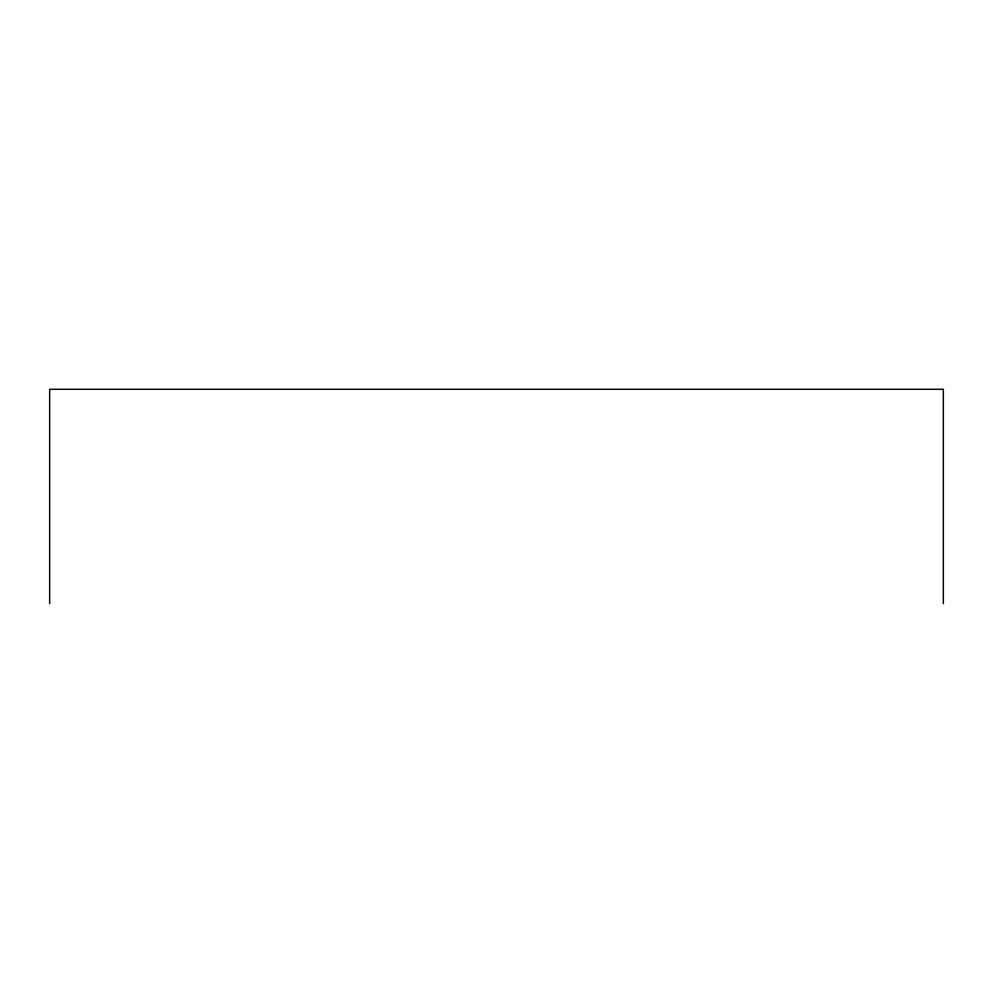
<?xml version="1.0" encoding="UTF-8"?>
<svg xmlns="http://www.w3.org/2000/svg" width="993" height="993" viewBox="0 0 993 993"><rect width="100%" height="100%" fill="white"/><g stroke="black" fill="none" stroke-linecap="round" stroke-linejoin="round"><path stroke-width="1.49" d="M943.35 603.707L943.35 389.293L49.65 389.293L49.65 603.707"/></g></svg>
